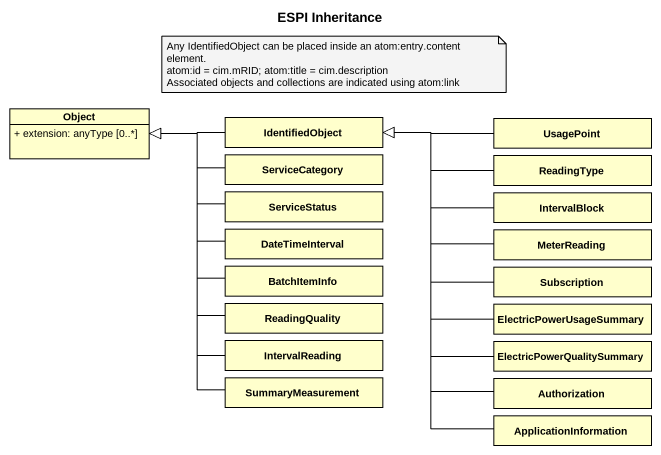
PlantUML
@startuml
title ESPI Inheritance
hide circle
hide empty members
skinparam classAttributeIconSize 0
class "Object" as Object_ {
  + extension: anyType [0..*]
}
class IdentifiedObject
class UsagePoint
class ServiceCategory
class ReadingType
class ServiceStatus
class IntervalBlock
class DateTimeInterval
class MeterReading
class BatchItemInfo
class Subscription
class ReadingQuality
class ElectricPowerUsageSummary
class IntervalReading
class SummaryMeasurement
class ElectricPowerQualitySummary
class Authorization
class ApplicationInformation
IdentifiedObject -left-|> Object_
UsagePoint -left-|> IdentifiedObject
ServiceCategory -left-|> Object_
ReadingType -left-|> IdentifiedObject
ServiceStatus -left-|> Object_
IntervalBlock -left-|> IdentifiedObject
DateTimeInterval -left-|> Object_
MeterReading -left-|> IdentifiedObject
BatchItemInfo -up-|> Object_
Subscription -left-|> IdentifiedObject
ReadingQuality -up-|> Object_
ElectricPowerUsageSummary -up-|> IdentifiedObject
IntervalReading -up-|> Object_
SummaryMeasurement -up-|> Object_
ElectricPowerQualitySummary -up-|> IdentifiedObject
Authorization -up-|> IdentifiedObject
ApplicationInformation -up-|> IdentifiedObject
note as N1
  Any IdentifiedObject can be placed inside an atom:entry.content element.
  atom:id = cim.mRID; atom:title = cim.description
  Associated objects and collections are indicated using atom:link
end note
@enduml
